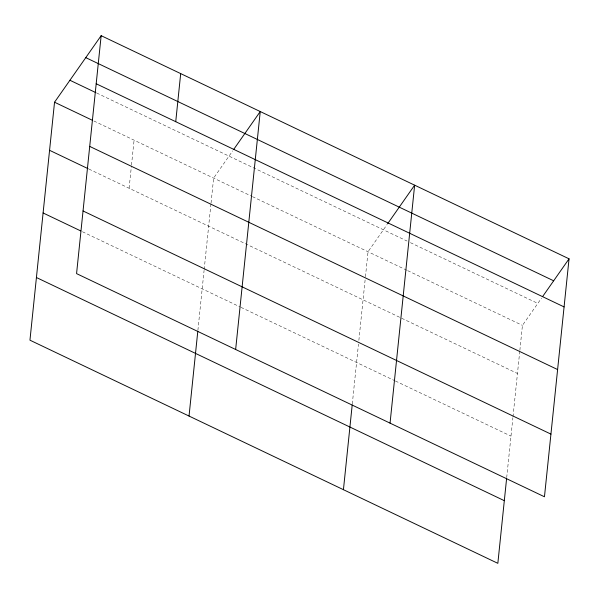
<?xml version="1.0" encoding="UTF-8"?>
<svg xmlns="http://www.w3.org/2000/svg" width="599" height="599" viewBox="0 0 599 599"><rect width="100%" height="100%" fill="white"/><g stroke="black" fill="none" stroke-linecap="round" stroke-linejoin="round"><path stroke-width="0.45" stroke-dasharray="3 2.25" d="M129.114 188.251L131.406 166.058M131.503 165.129L134.079 140.166M197.895 330.341L204.087 270.411M204.177 269.49L210.945 203.989M211.043 203.068L213.626 178.098L232.704 150.858M352.294 403.981L358.487 344.051M358.868 340.367L365.353 277.637M365.45 276.708L368.026 251.737L387.111 224.498M506.702 477.62L512.894 417.69M512.991 416.769L519.76 351.276M519.857 350.348L522.433 325.384L541.518 298.137M96.716 93.04L407.035 241.045M410.412 242.655L537.82 303.416M93.893 120.998L251.595 196.21M252.434 196.614L406.841 270.254M407.687 270.651L522.433 325.384M88.922 169.083L517.461 373.469M82.445 231.738L240.147 306.95M240.993 307.354L394.554 380.59M395.4 380.994L510.992 436.124"/><path stroke-width="0.9" d="M101.156 35.67L76.567 273.616L544.461 496.773L569.05 258.82L101.156 35.67L54.539 102.227L29.95 340.18L497.844 563.33L506.604 478.541M175.732 121.694L180.696 73.61M189.037 416.05L197.797 331.262M235.647 349.494L260.243 111.541L233.76 149.346M343.437 489.69L352.205 404.902M390.054 423.134L414.643 185.181L387.635 223.741M542.574 296.632L569.05 258.82M85.769 57.631L553.663 280.789M96.184 83.755L564.078 306.913M69.926 80.266L95.877 92.643M54.539 102.227L92.216 120.197M89.715 146.411L557.609 369.561M49.567 150.312L88.083 168.686M83.044 210.968L550.938 434.118M43.098 212.967L80.775 230.937M36.427 277.524L504.321 500.674"/></g></svg>
